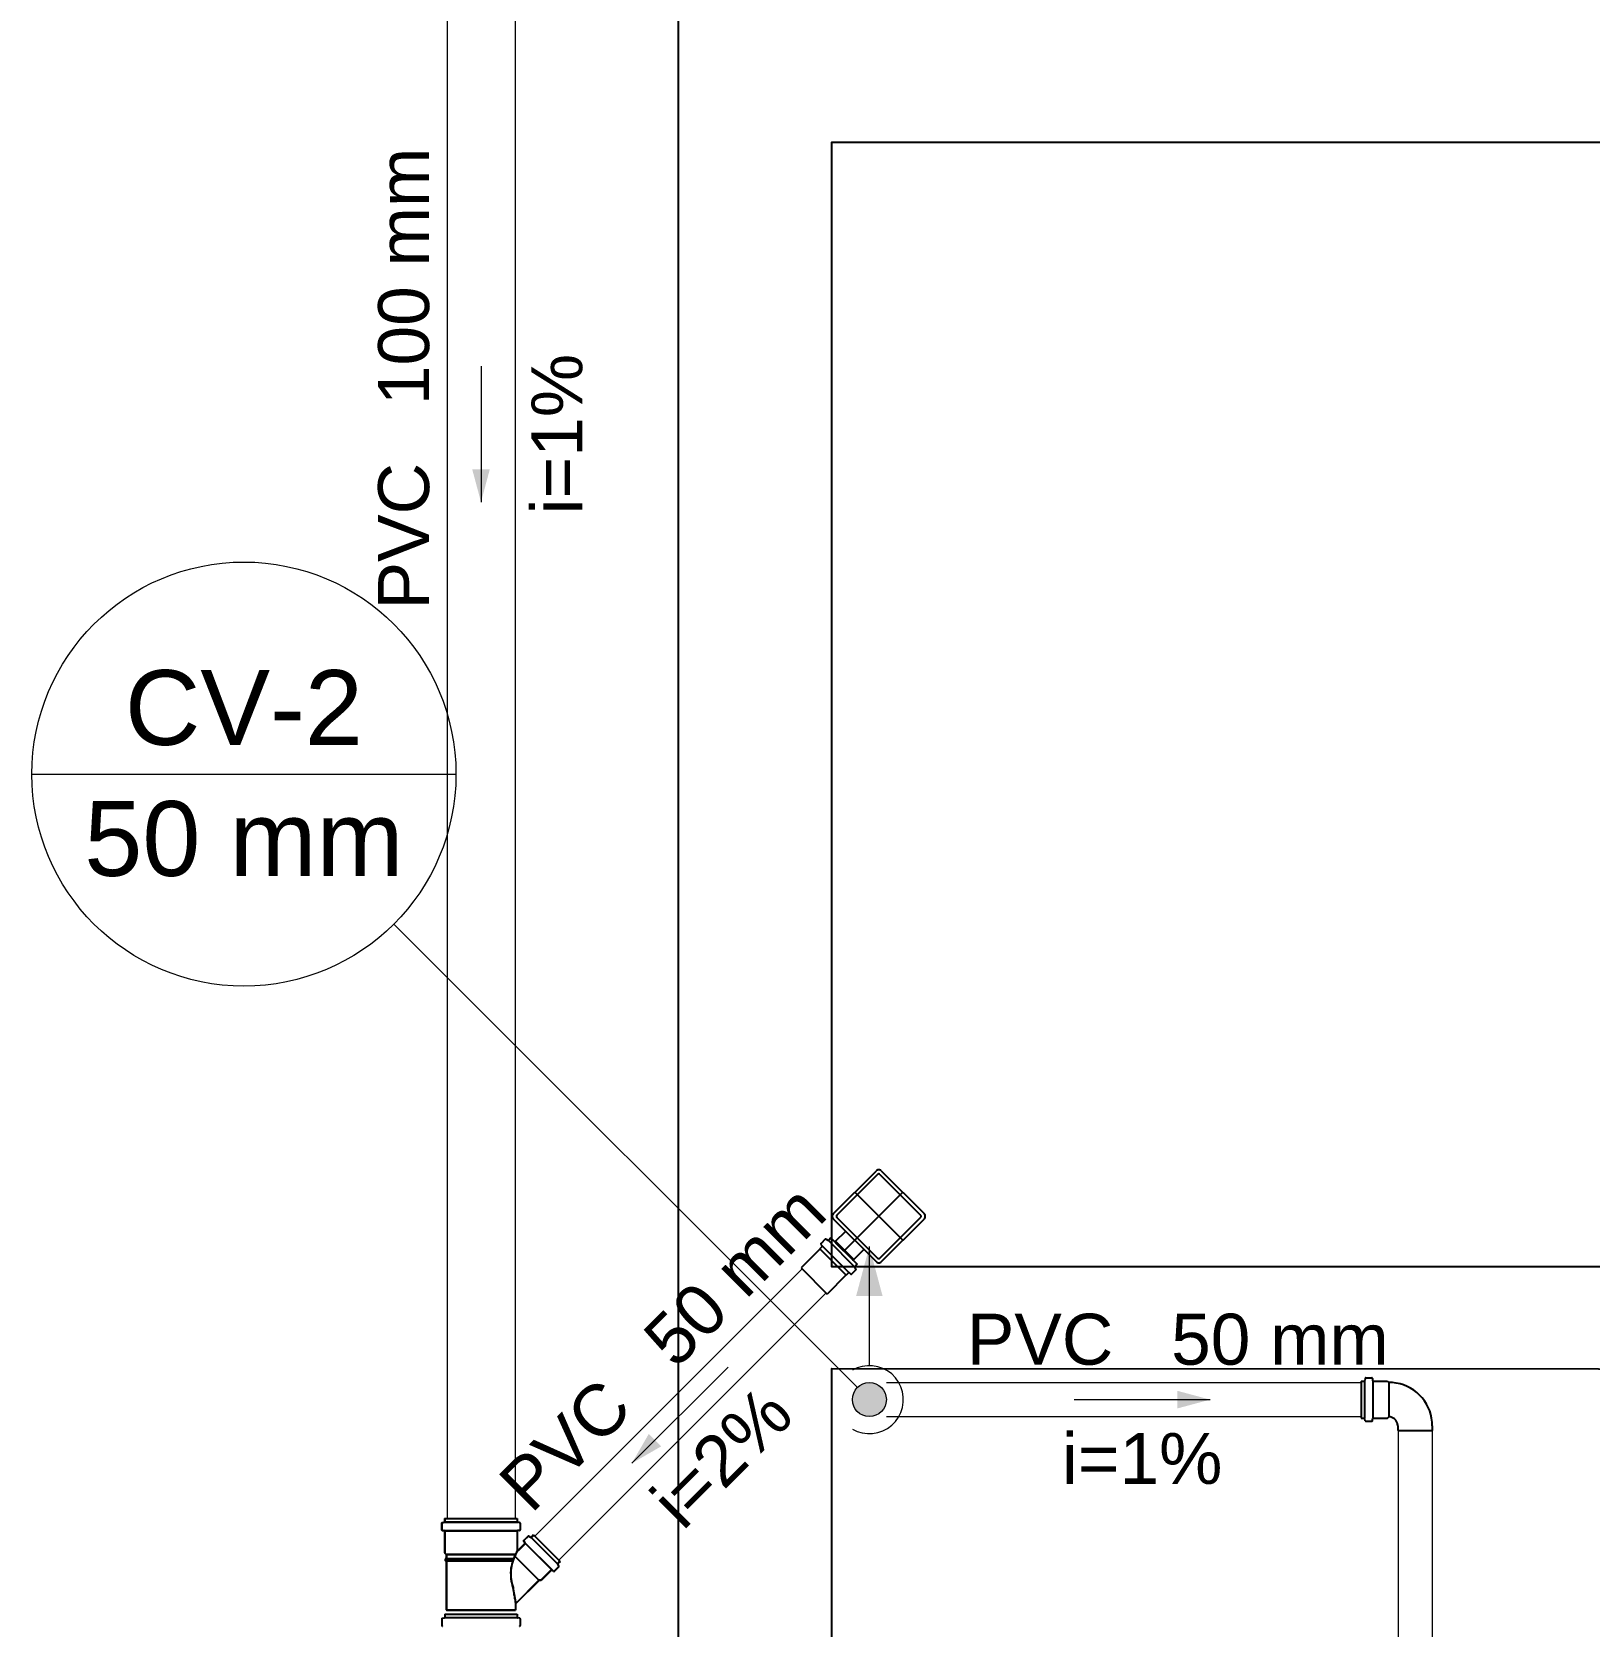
# Model space of a CAD drawing. Header units: millimetres. Extents: x -823 to -490, y -63 to 119.
# Drawn here: x -794.489 to -791.429, y 73.701 to 76.833 of the extents above; entities that cross this region are included whole.
import ezdxf

# ---------------------------------------------------------------- set-up
doc = ezdxf.new("R2010")
doc.units = ezdxf.units.MM
doc.header["$LTSCALE"] = 0.2
doc.header["$MEASUREMENT"] = 0
doc.linetypes.add('DASHDOT', pattern=[2.54, 1.27, -0.635, 0, -0.635])
for name, color, linetype, lineweight in [('CV-Colunas', 1, 'Continuous', 5), ('CV-Condutos', 1, 'Continuous', 5), ('CV-Indicação coluna', 5, 'Continuous', 5), ('CV-Sentido conduto', 9, 'Continuous', 5), ('CV-Textos conduto', 7, 'Continuous', 5), ('TQ-Condutos', 5, 'Continuous', 5), ('TQ-Sentido conduto', 9, 'Continuous', 5), ('TQ-Textos conduto', 7, 'Continuous', 5)]:
    doc.layers.add(name, color=color, linetype=linetype, lineweight=lineweight)
doc.layers.add('Simbolos', color=5, linetype='Continuous')
doc.layers.add('Simbolos_int', color=2, linetype='Continuous')
doc.styles.add('Arial', font='arial.ttf')

msp = doc.modelspace()

# ---------------------------------------------------------------- hatches: boundary and pattern name
at = {"layer": 'CV-Colunas', "linetype": 'Continuous'}
msp.add_hatch(color=256, dxfattribs=at).paths.add_polyline_path([(-792.8101, 74.146), (-792.8102, 74.1489), (-792.8106, 74.1518), (-792.8112, 74.1547), (-792.8121, 74.1575), (-792.8132, 74.1602), (-792.8146, 74.1627), (-792.8161, 74.1652), (-792.8179, 74.1675), (-792.8199, 74.1697), (-792.822, 74.1716), (-792.8243, 74.1734), (-792.8268, 74.175), (-792.8294, 74.1763), (-792.8321, 74.1774), (-792.8349, 74.1783), (-792.8377, 74.1789), (-792.8406, 74.1793), (-792.8435, 74.1794), (-792.8464, 74.1793), (-792.8493, 74.1789), (-792.8521, 74.1783), (-792.8549, 74.1774), (-792.8576, 74.1763), (-792.8602, 74.175), (-792.8627, 74.1734), (-792.865, 74.1716), (-792.8671, 74.1697), (-792.8691, 74.1675), (-792.8709, 74.1652), (-792.8724, 74.1627), (-792.8738, 74.1602), (-792.8749, 74.1575), (-792.8758, 74.1547), (-792.8764, 74.1518), (-792.8768, 74.1489), (-792.8769, 74.146), (-792.8768, 74.1431), (-792.8764, 74.1402), (-792.8758, 74.1374), (-792.8749, 74.1346), (-792.8738, 74.1319), (-792.8724, 74.1293), (-792.8709, 74.1269), (-792.8691, 74.1246), (-792.8671, 74.1224), (-792.865, 74.1204), (-792.8627, 74.1187), (-792.8602, 74.1171), (-792.8576, 74.1158), (-792.8549, 74.1146), (-792.8521, 74.1138), (-792.8493, 74.1131), (-792.8464, 74.1128), (-792.8435, 74.1126), (-792.8406, 74.1128), (-792.8377, 74.1131), (-792.8349, 74.1138), (-792.8321, 74.1146), (-792.8294, 74.1158), (-792.8268, 74.1171), (-792.8243, 74.1187), (-792.822, 74.1204), (-792.8199, 74.1224), (-792.8179, 74.1246), (-792.8161, 74.1269), (-792.8146, 74.1293), (-792.8132, 74.1319), (-792.8121, 74.1346), (-792.8112, 74.1374), (-792.8106, 74.1402), (-792.8102, 74.1431)])
at = {"layer": 'CV-Condutos', "linetype": 'Continuous'}
msp.add_hatch(color=256, dxfattribs=at).paths.add_polyline_path([(-792.8435, 74.4467), (-792.8694, 74.3499), (-792.8176, 74.3499)])
at = {"layer": 'CV-Sentido conduto', "linetype": 'Continuous'}
msp.add_hatch(color=256, dxfattribs=at).paths.add_polyline_path([(-792.1738, 74.146), (-792.2383, 74.1633), (-792.2383, 74.1287)])
at = {"layer": 'TQ-Sentido conduto', "linetype": 'Continuous'}
for points in [[(-793.6065, 75.9092), (-793.5892, 75.9737), (-793.6238, 75.9737)], [(-793.3102, 74.0209), (-793.2524, 74.0543), (-793.2768, 74.0788)]]:
    msp.add_hatch(color=256, dxfattribs=at).paths.add_polyline_path(points)

# ---------------------------------------------------------------- linework, layer by layer
for points in [[(-793.2189, 87.5596), (-793.2189, 67.4396)], [(-789.9048, 74.4068), (-792.9169, 74.4068), (-792.9169, 76.6162), (-789.9048, 76.6162)], [(-789.9048, 71.9978), (-792.9179, 71.9978), (-792.9169, 74.2071), (-789.9048, 74.2061)]]:
    msp.add_lwpolyline(points)
at = {"layer": 'CV-Colunas'}
msp.add_circle((-792.8435, 74.146), 0.0334, dxfattribs=at)
at = {"layer": 'CV-Condutos'}
for p, q in [((-792.8101, 74.1794), (-791.8775, 74.1794)), ((-792.8101, 74.1126), (-791.8775, 74.1126)), ((-791.8048, 74.0851), (-791.8048, 72.1835)), ((-791.738, 74.0851), (-791.738, 72.1835))]:
    msp.add_line(p, q, dxfattribs=at)
for points in [[(-792.8435, 74.2128), (-792.8435, 74.4467)], [(-792.8769, 74.0882), (-792.8676, 74.0837), (-792.8576, 74.0807), (-792.8474, 74.0793), (-792.837, 74.0795), (-792.8268, 74.0813), (-792.817, 74.0847), (-792.8079, 74.0895), (-792.7996, 74.0957), (-792.7923, 74.1031), (-792.7863, 74.1115), (-792.7817, 74.1208), (-792.7785, 74.1306), (-792.7769, 74.1409), (-792.7769, 74.1512), (-792.7785, 74.1614), (-792.7817, 74.1713), (-792.7863, 74.1806), (-792.7923, 74.189), (-792.7996, 74.1964), (-792.8079, 74.2026), (-792.817, 74.2074), (-792.8268, 74.2107), (-792.837, 74.2125), (-792.8474, 74.2127), (-792.8576, 74.2113), (-792.8676, 74.2084), (-792.8769, 74.2039)]]:
    msp.add_lwpolyline(points, dxfattribs=at)
at = {"layer": 'CV-Indicação coluna'}
for p, q in [((-794.4889, 75.3748), (-793.6557, 75.3748)), ((-793.7777, 75.0802), (-792.8671, 74.1697))]:
    msp.add_line(p, q, dxfattribs=at)
msp.add_circle((-794.0723, 75.3748), 0.4166, dxfattribs=at)
at = {"layer": 'CV-Sentido conduto'}
msp.add_lwpolyline([(-792.441, 74.146), (-792.1738, 74.146)], dxfattribs=at)
at = {"layer": 'Simbolos'}
for p, q in [((-792.9145, 74.5109), (-792.8297, 74.5957)), ((-792.8202, 74.5957), (-792.7354, 74.5109)), ((-792.9145, 74.5014), (-792.8297, 74.4166)), ((-792.9098, 74.457), (-792.89, 74.4769)), ((-792.8202, 74.4166), (-792.7354, 74.5014)), ((-792.9407, 74.4417), (-792.9776, 74.4048)), ((-792.9363, 74.4465), (-792.9407, 74.4421)), ((-792.9407, 74.4421), (-792.9407, 74.4417)), ((-792.9385, 74.451), (-792.9362, 74.4483)), ((-792.9301, 74.4611), (-792.9384, 74.4528)), ((-792.9285, 74.4613), (-792.9249, 74.4593)), ((-792.9192, 74.4636), (-792.9233, 74.4595)), ((-792.9192, 74.4636), (-792.8675, 74.4119)), ((-792.9098, 74.4542), (-792.8769, 74.4213)), ((-792.8741, 74.4213), (-792.8543, 74.4411)), ((-792.8675, 74.4119), (-792.8716, 74.4078)), ((-792.8894, 74.3904), (-792.9263, 74.3535)), ((-792.889, 74.3904), (-792.8894, 74.3904)), ((-792.8846, 74.3948), (-792.889, 74.3904)), ((-792.8801, 74.3927), (-792.8828, 74.3949)), ((-792.87, 74.401), (-792.8783, 74.3927)), ((-792.8698, 74.4026), (-792.8719, 74.4062)), ((-791.8775, 74.1826), (-791.8775, 74.1095)), ((-791.8775, 74.1826), (-791.8716, 74.1826)), ((-791.8693, 74.1875), (-791.8703, 74.1836)), ((-791.868, 74.1885), (-791.8563, 74.1885)), ((-791.855, 74.1873), (-791.8546, 74.1838)), ((-791.8533, 74.1826), (-791.8253, 74.1826)), ((-791.8253, 74.1826), (-791.8227, 74.1799)), ((-791.8775, 74.1095), (-791.8716, 74.1095)), ((-791.8693, 74.1045), (-791.8703, 74.1085)), ((-791.868, 74.1035), (-791.8563, 74.1035)), ((-791.855, 74.1048), (-791.8546, 74.1083)), ((-791.8533, 74.1095), (-791.8253, 74.1095)), ((-791.8253, 74.1095), (-791.8227, 74.1122)), ((-791.8052, 74.0945), (-791.8052, 74.0851)), ((-791.7375, 74.0945), (-791.7375, 74.0851)), ((-793.678, 73.9127), (-793.678, 73.9067)), ((-793.678, 73.9127), (-793.5357, 73.9127)), ((-793.6776, 73.9124), (-793.6776, 73.9064)), ((-793.6776, 73.9124), (-793.5353, 73.9124)), ((-793.5357, 73.9127), (-793.5357, 73.9067)), ((-793.5353, 73.9124), (-793.5353, 73.9064)), ((-793.6839, 73.9031), (-793.6839, 73.8905)), ((-793.6835, 73.9028), (-793.6835, 73.8901)), ((-793.6829, 73.9044), (-793.679, 73.9055)), ((-793.6826, 73.8892), (-793.6792, 73.8889)), ((-793.6825, 73.9041), (-793.6786, 73.9051)), ((-793.6823, 73.8888), (-793.6789, 73.8885)), ((-793.678, 73.8875), (-793.678, 73.845)), ((-793.6776, 73.8872), (-793.6776, 73.8447)), ((-793.5357, 73.8875), (-793.5357, 73.851)), ((-793.5353, 73.8872), (-793.5353, 73.8507)), ((-793.5308, 73.9044), (-793.5347, 73.9055)), ((-793.531, 73.8892), (-793.5345, 73.8889)), ((-793.5305, 73.9041), (-793.5344, 73.9051)), ((-793.5307, 73.8888), (-793.5341, 73.8885)), ((-793.5298, 73.9031), (-793.5298, 73.8905)), ((-793.5295, 73.9028), (-793.5295, 73.8901)), ((-793.5141, 73.8777), (-793.5224, 73.8695)), ((-793.5125, 73.878), (-793.509, 73.8759)), ((-793.5032, 73.8802), (-793.5073, 73.8761)), ((-793.5029, 73.8799), (-793.507, 73.8758)), ((-793.5032, 73.8802), (-793.4516, 73.8286)), ((-793.5029, 73.8799), (-793.4512, 73.8282)), ((-793.5203, 73.8632), (-793.5334, 73.8501)), ((-793.52, 73.8628), (-793.5331, 73.8497)), ((-793.5225, 73.8677), (-793.5202, 73.865)), ((-793.5138, 73.8774), (-793.5221, 73.8691)), ((-793.5221, 73.8673), (-793.5199, 73.8646)), ((-793.5122, 73.8776), (-793.5086, 73.8756)), ((-793.678, 73.845), (-793.6747, 73.8417)), ((-793.6776, 73.8447), (-793.6744, 73.8414)), ((-793.6747, 73.8334), (-793.6767, 73.8333)), ((-793.6767, 73.8333), (-793.6767, 73.8293)), ((-793.6747, 73.8292), (-793.6767, 73.8293)), ((-793.6744, 73.8331), (-793.6764, 73.8329)), ((-793.6764, 73.8329), (-793.6764, 73.829)), ((-793.6744, 73.8288), (-793.6764, 73.829)), ((-793.6747, 73.8417), (-793.6747, 73.8334)), ((-793.6747, 73.8292), (-793.6747, 73.733)), ((-793.6744, 73.8414), (-793.6744, 73.8331)), ((-793.6744, 73.8288), (-793.6744, 73.7326)), ((-793.454, 73.8177), (-793.4623, 73.8094)), ((-793.4537, 73.8173), (-793.462, 73.809)), ((-793.4538, 73.8193), (-793.4559, 73.8228)), ((-793.4516, 73.8286), (-793.4557, 73.8244)), ((-793.4535, 73.8189), (-793.4555, 73.8225)), ((-793.4512, 73.8282), (-793.4553, 73.8241)), ((-793.4927, 73.7912), (-793.539, 73.7449)), ((-793.4924, 73.7909), (-793.5386, 73.7446)), ((-793.4889, 73.7912), (-793.4927, 73.7912)), ((-793.4886, 73.7909), (-793.4924, 73.7909)), ((-793.4686, 73.8115), (-793.4889, 73.7912)), ((-793.4683, 73.8112), (-793.4886, 73.7909)), ((-793.4641, 73.8093), (-793.4668, 73.8116)), ((-793.4638, 73.809), (-793.4665, 73.8112)), ((-793.6776, 73.7246), (-793.6776, 73.7187)), ((-793.6776, 73.7246), (-793.5353, 73.7246)), ((-793.6747, 73.733), (-793.539, 73.733)), ((-793.6744, 73.7326), (-793.5386, 73.7326)), ((-793.539, 73.7449), (-793.539, 73.733)), ((-793.5386, 73.7446), (-793.5386, 73.7326)), ((-793.5353, 73.7246), (-793.5353, 73.7187)), ((-793.6835, 73.7151), (-793.6835, 73.7024)), ((-793.6825, 73.7164), (-793.6786, 73.7174)), ((-793.5305, 73.7164), (-793.5344, 73.7174)), ((-793.5295, 73.7151), (-793.5295, 73.7024))]:
    msp.add_line(p, q, dxfattribs=at)
for points in [[(-792.8202, 74.5957), (-792.8207, 74.5961), (-792.8211, 74.5965), (-792.8216, 74.5968), (-792.8221, 74.597), (-792.8227, 74.5973), (-792.8232, 74.5974), (-792.8238, 74.5976), (-792.8244, 74.5977), (-792.825, 74.5977), (-792.8255, 74.5977), (-792.8261, 74.5976), (-792.8267, 74.5974), (-792.8273, 74.5973), (-792.8278, 74.597), (-792.8283, 74.5968), (-792.8288, 74.5965), (-792.8293, 74.5961), (-792.8297, 74.5957)], [(-792.9145, 74.5109), (-792.9153, 74.51), (-792.9159, 74.509), (-792.9163, 74.5079), (-792.9165, 74.5067), (-792.9165, 74.5056), (-792.9163, 74.5044), (-792.9159, 74.5033), (-792.9153, 74.5023), (-792.9145, 74.5014)], [(-792.7354, 74.5014), (-792.7347, 74.5023), (-792.7341, 74.5033), (-792.7337, 74.5044), (-792.7335, 74.5056), (-792.7335, 74.5067), (-792.7337, 74.5079), (-792.7341, 74.509), (-792.7347, 74.51), (-792.7354, 74.5109)], [(-792.9384, 74.4528), (-792.9385, 74.4527), (-792.9386, 74.4525), (-792.9387, 74.4523), (-792.9388, 74.4521), (-792.9388, 74.4518), (-792.9387, 74.4516), (-792.9387, 74.4514), (-792.9386, 74.4512), (-792.9385, 74.451)], [(-792.9363, 74.4465), (-792.9361, 74.4467), (-792.936, 74.4469), (-792.9359, 74.4471), (-792.9359, 74.4473), (-792.9359, 74.4475), (-792.9359, 74.4477), (-792.936, 74.4479), (-792.9361, 74.4481), (-792.9362, 74.4483)], [(-792.9285, 74.4613), (-792.9287, 74.4614), (-792.9289, 74.4615), (-792.929, 74.4615), (-792.9292, 74.4615), (-792.9294, 74.4615), (-792.9296, 74.4614), (-792.9298, 74.4613), (-792.93, 74.4612), (-792.9301, 74.4611)], [(-792.9249, 74.4593), (-792.9248, 74.4592), (-792.9246, 74.4591), (-792.9244, 74.4591), (-792.9242, 74.4591), (-792.924, 74.4591), (-792.9238, 74.4592), (-792.9236, 74.4592), (-792.9235, 74.4594), (-792.9233, 74.4595)], [(-792.9098, 74.457), (-792.91, 74.4568), (-792.9102, 74.4565), (-792.9103, 74.4561), (-792.9104, 74.4558), (-792.9104, 74.4554), (-792.9103, 74.4551), (-792.9102, 74.4548), (-792.91, 74.4545), (-792.9098, 74.4542)], [(-792.8769, 74.4213), (-792.8767, 74.4211), (-792.8764, 74.4209), (-792.876, 74.4208), (-792.8757, 74.4207), (-792.8753, 74.4207), (-792.875, 74.4208), (-792.8747, 74.4209), (-792.8744, 74.4211), (-792.8741, 74.4213)], [(-792.8297, 74.4166), (-792.8288, 74.4158), (-792.8278, 74.4153), (-792.8267, 74.4149), (-792.8255, 74.4147), (-792.8244, 74.4147), (-792.8232, 74.4149), (-792.8221, 74.4153), (-792.8211, 74.4158), (-792.8202, 74.4166)], [(-792.8828, 74.3949), (-792.883, 74.395), (-792.8832, 74.3951), (-792.8834, 74.3952), (-792.8836, 74.3952), (-792.8838, 74.3952), (-792.884, 74.3952), (-792.8842, 74.3951), (-792.8844, 74.395), (-792.8846, 74.3948)], [(-792.8801, 74.3927), (-792.8799, 74.3925), (-792.8797, 74.3924), (-792.8795, 74.3924), (-792.8793, 74.3923), (-792.8791, 74.3924), (-792.8789, 74.3924), (-792.8786, 74.3925), (-792.8785, 74.3926), (-792.8783, 74.3927)], [(-792.8716, 74.4078), (-792.8718, 74.4077), (-792.8719, 74.4075), (-792.872, 74.4073), (-792.872, 74.4071), (-792.872, 74.4069), (-792.872, 74.4067), (-792.872, 74.4065), (-792.8719, 74.4064), (-792.8719, 74.4062)], [(-792.87, 74.401), (-792.8699, 74.4012), (-792.8698, 74.4013), (-792.8697, 74.4015), (-792.8697, 74.4017), (-792.8696, 74.4019), (-792.8696, 74.4021), (-792.8697, 74.4023), (-792.8697, 74.4025), (-792.8698, 74.4026)], [(-791.8716, 74.1826), (-791.8714, 74.1826), (-791.8713, 74.1826), (-791.8711, 74.1827), (-791.8709, 74.1828), (-791.8708, 74.1829), (-791.8706, 74.1831), (-791.8705, 74.1832), (-791.8704, 74.1834), (-791.8703, 74.1836)], [(-791.868, 74.1885), (-791.8682, 74.1885), (-791.8684, 74.1885), (-791.8686, 74.1884), (-791.8687, 74.1883), (-791.8689, 74.1882), (-791.869, 74.188), (-791.8691, 74.1879), (-791.8692, 74.1877), (-791.8693, 74.1875)], [(-791.855, 74.1873), (-791.855, 74.1875), (-791.8551, 74.1877), (-791.8552, 74.1879), (-791.8553, 74.1881), (-791.8555, 74.1882), (-791.8557, 74.1884), (-791.8559, 74.1885), (-791.8561, 74.1885), (-791.8563, 74.1885)], [(-791.8546, 74.1838), (-791.8546, 74.1836), (-791.8545, 74.1834), (-791.8544, 74.1832), (-791.8543, 74.183), (-791.8541, 74.1829), (-791.8539, 74.1827), (-791.8537, 74.1827), (-791.8535, 74.1826), (-791.8533, 74.1826)], [(-791.7375, 74.0945), (-791.7378, 74.1019), (-791.7388, 74.1093), (-791.7404, 74.1166), (-791.7426, 74.1237), (-791.7455, 74.1306), (-791.7489, 74.1372), (-791.7529, 74.1435), (-791.7575, 74.1494), (-791.7625, 74.1549), (-791.768, 74.1599), (-791.7739, 74.1645), (-791.7802, 74.1685), (-791.7868, 74.1719), (-791.7937, 74.1748), (-791.8008, 74.177), (-791.8081, 74.1786), (-791.8155, 74.1796), (-791.8229, 74.1799)], [(-791.8703, 74.1085), (-791.8704, 74.1087), (-791.8705, 74.1089), (-791.8706, 74.109), (-791.8708, 74.1092), (-791.8709, 74.1093), (-791.8711, 74.1094), (-791.8713, 74.1094), (-791.8714, 74.1095), (-791.8716, 74.1095)], [(-791.8693, 74.1045), (-791.8692, 74.1044), (-791.8691, 74.1042), (-791.869, 74.104), (-791.8689, 74.1039), (-791.8687, 74.1038), (-791.8686, 74.1037), (-791.8684, 74.1036), (-791.8682, 74.1036), (-791.868, 74.1035)], [(-791.8563, 74.1035), (-791.8561, 74.1036), (-791.8559, 74.1036), (-791.8557, 74.1037), (-791.8555, 74.1038), (-791.8553, 74.104), (-791.8552, 74.1041), (-791.8551, 74.1043), (-791.855, 74.1045), (-791.855, 74.1048)], [(-791.8533, 74.1095), (-791.8535, 74.1095), (-791.8537, 74.1094), (-791.8539, 74.1093), (-791.8541, 74.1092), (-791.8543, 74.1091), (-791.8544, 74.1089), (-791.8545, 74.1087), (-791.8546, 74.1085), (-791.8546, 74.1083)], [(-791.8052, 74.0945), (-791.8053, 74.096), (-791.8055, 74.0975), (-791.8058, 74.099), (-791.8063, 74.1005), (-791.8069, 74.1019), (-791.8076, 74.1033), (-791.8084, 74.1046), (-791.8094, 74.1058), (-791.8104, 74.107), (-791.8116, 74.108), (-791.8128, 74.109), (-791.8141, 74.1098), (-791.8155, 74.1105), (-791.8169, 74.1111), (-791.8184, 74.1116), (-791.8199, 74.1119), (-791.8214, 74.1121), (-791.8229, 74.1122)], [(-793.6829, 73.9044), (-793.6831, 73.9043), (-793.6832, 73.9043), (-793.6834, 73.9041), (-793.6835, 73.904), (-793.6836, 73.9039), (-793.6837, 73.9037), (-793.6838, 73.9035), (-793.6838, 73.9033), (-793.6839, 73.9031)], [(-793.6839, 73.8905), (-793.6838, 73.8903), (-793.6838, 73.89), (-793.6837, 73.8898), (-793.6836, 73.8897), (-793.6834, 73.8895), (-793.6833, 73.8894), (-793.6831, 73.8893), (-793.6829, 73.8892), (-793.6826, 73.8891)], [(-793.6825, 73.9041), (-793.6827, 73.904), (-793.6829, 73.9039), (-793.683, 73.9038), (-793.6832, 73.9037), (-793.6833, 73.9035), (-793.6834, 73.9034), (-793.6835, 73.9032), (-793.6835, 73.903), (-793.6835, 73.9028)], [(-793.6835, 73.8901), (-793.6835, 73.8899), (-793.6835, 73.8897), (-793.6834, 73.8895), (-793.6832, 73.8893), (-793.6831, 73.8892), (-793.6829, 73.889), (-793.6827, 73.8889), (-793.6825, 73.8889), (-793.6823, 73.8888)], [(-793.678, 73.8875), (-793.678, 73.8877), (-793.678, 73.888), (-793.6781, 73.8882), (-793.6783, 73.8883), (-793.6784, 73.8885), (-793.6786, 73.8886), (-793.6788, 73.8887), (-793.679, 73.8888), (-793.6792, 73.8889)], [(-793.679, 73.9055), (-793.6788, 73.9055), (-793.6786, 73.9056), (-793.6785, 73.9057), (-793.6783, 73.9059), (-793.6782, 73.906), (-793.6781, 73.9062), (-793.678, 73.9064), (-793.678, 73.9065), (-793.678, 73.9067)], [(-793.6776, 73.8872), (-793.6777, 73.8874), (-793.6777, 73.8876), (-793.6778, 73.8878), (-793.6779, 73.888), (-793.6781, 73.8882), (-793.6782, 73.8883), (-793.6784, 73.8884), (-793.6786, 73.8885), (-793.6789, 73.8885)], [(-793.6786, 73.9051), (-793.6785, 73.9052), (-793.6783, 73.9053), (-793.6781, 73.9054), (-793.678, 73.9055), (-793.6779, 73.9057), (-793.6778, 73.9058), (-793.6777, 73.906), (-793.6777, 73.9062), (-793.6776, 73.9064)], [(-793.5357, 73.9067), (-793.5357, 73.9065), (-793.5356, 73.9064), (-793.5356, 73.9062), (-793.5355, 73.906), (-793.5353, 73.9059), (-793.5352, 73.9057), (-793.535, 73.9056), (-793.5349, 73.9055), (-793.5347, 73.9055)], [(-793.5345, 73.8889), (-793.5347, 73.8888), (-793.5349, 73.8887), (-793.5351, 73.8886), (-793.5352, 73.8885), (-793.5354, 73.8883), (-793.5355, 73.8882), (-793.5356, 73.888), (-793.5357, 73.8877), (-793.5357, 73.8875)], [(-793.5353, 73.9064), (-793.5353, 73.9062), (-793.5353, 73.906), (-793.5352, 73.9058), (-793.5351, 73.9057), (-793.535, 73.9055), (-793.5349, 73.9054), (-793.5347, 73.9053), (-793.5345, 73.9052), (-793.5344, 73.9051)], [(-793.5341, 73.8885), (-793.5343, 73.8885), (-793.5345, 73.8884), (-793.5347, 73.8883), (-793.5349, 73.8882), (-793.5351, 73.888), (-793.5352, 73.8878), (-793.5353, 73.8876), (-793.5353, 73.8874), (-793.5353, 73.8872)], [(-793.531, 73.8891), (-793.5308, 73.8892), (-793.5306, 73.8893), (-793.5304, 73.8894), (-793.5302, 73.8895), (-793.5301, 73.8897), (-793.53, 73.8898), (-793.5299, 73.89), (-793.5298, 73.8903), (-793.5298, 73.8905)], [(-793.5298, 73.9031), (-793.5298, 73.9033), (-793.5299, 73.9035), (-793.5299, 73.9037), (-793.53, 73.9039), (-793.5301, 73.904), (-793.5303, 73.9041), (-793.5304, 73.9043), (-793.5306, 73.9043), (-793.5308, 73.9044)], [(-793.5307, 73.8888), (-793.5305, 73.8889), (-793.5303, 73.8889), (-793.5301, 73.889), (-793.5299, 73.8892), (-793.5297, 73.8893), (-793.5296, 73.8895), (-793.5295, 73.8897), (-793.5295, 73.8899), (-793.5295, 73.8901)], [(-793.5295, 73.9028), (-793.5295, 73.903), (-793.5295, 73.9032), (-793.5296, 73.9034), (-793.5297, 73.9035), (-793.5298, 73.9037), (-793.5299, 73.9038), (-793.5301, 73.9039), (-793.5303, 73.904), (-793.5305, 73.9041)], [(-793.5125, 73.878), (-793.5127, 73.8781), (-793.5129, 73.8781), (-793.5131, 73.8781), (-793.5133, 73.8781), (-793.5134, 73.8781), (-793.5136, 73.8781), (-793.5138, 73.878), (-793.514, 73.8779), (-793.5141, 73.8778)], [(-793.5122, 73.8776), (-793.5123, 73.8777), (-793.5125, 73.8778), (-793.5127, 73.8778), (-793.5129, 73.8778), (-793.5131, 73.8778), (-793.5133, 73.8777), (-793.5135, 73.8777), (-793.5136, 73.8775), (-793.5138, 73.8774)], [(-793.5357, 73.851), (-793.5357, 73.8508), (-793.5356, 73.8507), (-793.5356, 73.8505), (-793.5355, 73.8503), (-793.5354, 73.8502), (-793.5353, 73.8501), (-793.5352, 73.85), (-793.535, 73.8499), (-793.5349, 73.8498), (-793.5347, 73.8497), (-793.5345, 73.8497), (-793.5343, 73.8497), (-793.5342, 73.8497), (-793.534, 73.8497), (-793.5338, 73.8498), (-793.5337, 73.8499), (-793.5335, 73.85), (-793.5334, 73.8501)], [(-793.5353, 73.8507), (-793.5353, 73.8505), (-793.5353, 73.8503), (-793.5352, 73.8502), (-793.5352, 73.85), (-793.5351, 73.8499), (-793.535, 73.8497), (-793.5348, 73.8496), (-793.5347, 73.8495), (-793.5345, 73.8494), (-793.5344, 73.8494), (-793.5342, 73.8494), (-793.534, 73.8493), (-793.5338, 73.8494), (-793.5337, 73.8494), (-793.5335, 73.8494), (-793.5333, 73.8495), (-793.5332, 73.8496), (-793.5331, 73.8497)], [(-793.5224, 73.8695), (-793.5225, 73.8693), (-793.5227, 73.8691), (-793.5227, 73.8689), (-793.5228, 73.8687), (-793.5228, 73.8685), (-793.5228, 73.8683), (-793.5227, 73.868), (-793.5226, 73.8678), (-793.5225, 73.8677)], [(-793.5221, 73.8691), (-793.5222, 73.869), (-793.5223, 73.8688), (-793.5224, 73.8686), (-793.5225, 73.8684), (-793.5225, 73.8681), (-793.5224, 73.8679), (-793.5224, 73.8677), (-793.5223, 73.8675), (-793.5222, 73.8673)], [(-793.5203, 73.8632), (-793.5202, 73.8633), (-793.52, 73.8635), (-793.52, 73.8637), (-793.5199, 73.8639), (-793.5199, 73.8642), (-793.5199, 73.8644), (-793.52, 73.8646), (-793.5201, 73.8648), (-793.5202, 73.865)], [(-793.52, 73.8628), (-793.5198, 73.863), (-793.5197, 73.8632), (-793.5196, 73.8634), (-793.5196, 73.8636), (-793.5196, 73.8638), (-793.5196, 73.864), (-793.5197, 73.8643), (-793.5198, 73.8645), (-793.5199, 73.8646)], [(-793.509, 73.8759), (-793.5088, 73.8758), (-793.5086, 73.8758), (-793.5084, 73.8757), (-793.5082, 73.8757), (-793.508, 73.8758), (-793.5078, 73.8758), (-793.5077, 73.8759), (-793.5075, 73.876), (-793.5073, 73.8761)], [(-793.5086, 73.8756), (-793.5084, 73.8755), (-793.5083, 73.8754), (-793.5081, 73.8754), (-793.5079, 73.8754), (-793.5077, 73.8754), (-793.5075, 73.8755), (-793.5073, 73.8756), (-793.5072, 73.8757), (-793.507, 73.8758)], [(-793.4557, 73.8244), (-793.4558, 73.8243), (-793.4559, 73.8241), (-793.456, 73.824), (-793.456, 73.8238), (-793.4561, 73.8236), (-793.4561, 73.8234), (-793.456, 73.8232), (-793.456, 73.823), (-793.4559, 73.8228)], [(-793.4553, 73.8241), (-793.4555, 73.824), (-793.4556, 73.8238), (-793.4556, 73.8236), (-793.4557, 73.8234), (-793.4557, 73.8232), (-793.4557, 73.823), (-793.4557, 73.8229), (-793.4556, 73.8227), (-793.4555, 73.8225)], [(-793.454, 73.8177), (-793.4539, 73.8178), (-793.4538, 73.818), (-793.4537, 73.8182), (-793.4537, 73.8183), (-793.4536, 73.8185), (-793.4536, 73.8187), (-793.4537, 73.8189), (-793.4537, 73.8191), (-793.4538, 73.8193)], [(-793.4537, 73.8173), (-793.4536, 73.8175), (-793.4535, 73.8176), (-793.4534, 73.8178), (-793.4533, 73.818), (-793.4533, 73.8182), (-793.4533, 73.8184), (-793.4533, 73.8186), (-793.4534, 73.8188), (-793.4535, 73.8189)], [(-793.4668, 73.8116), (-793.467, 73.8117), (-793.4672, 73.8118), (-793.4674, 73.8118), (-793.4676, 73.8119), (-793.4678, 73.8119), (-793.4681, 73.8118), (-793.4683, 73.8117), (-793.4684, 73.8116), (-793.4686, 73.8115)], [(-793.4665, 73.8112), (-793.4667, 73.8114), (-793.4669, 73.8115), (-793.4671, 73.8115), (-793.4673, 73.8115), (-793.4675, 73.8115), (-793.4677, 73.8115), (-793.4679, 73.8114), (-793.4681, 73.8113), (-793.4683, 73.8111)], [(-793.4641, 73.8093), (-793.4639, 73.8092), (-793.4637, 73.8091), (-793.4635, 73.809), (-793.4633, 73.809), (-793.4631, 73.809), (-793.4629, 73.809), (-793.4627, 73.8091), (-793.4625, 73.8092), (-793.4623, 73.8094)], [(-793.4638, 73.809), (-793.4636, 73.8088), (-793.4634, 73.8087), (-793.4632, 73.8087), (-793.463, 73.8087), (-793.4628, 73.8087), (-793.4625, 73.8087), (-793.4623, 73.8088), (-793.4621, 73.8089), (-793.462, 73.809)], [(-793.5384, 73.746), (-793.5385, 73.746), (-793.5386, 73.7459), (-793.5387, 73.7457), (-793.5388, 73.7456), (-793.5388, 73.7455), (-793.5389, 73.7454), (-793.5389, 73.7452), (-793.5389, 73.7451), (-793.539, 73.7449)], [(-793.538, 73.7457), (-793.5381, 73.7456), (-793.5383, 73.7455), (-793.5383, 73.7454), (-793.5384, 73.7453), (-793.5385, 73.7452), (-793.5385, 73.745), (-793.5386, 73.7449), (-793.5386, 73.7447), (-793.5386, 73.7446)], [(-793.6825, 73.7163), (-793.6827, 73.7163), (-793.6829, 73.7162), (-793.683, 73.7161), (-793.6832, 73.7159), (-793.6833, 73.7158), (-793.6834, 73.7156), (-793.6835, 73.7154), (-793.6835, 73.7153), (-793.6835, 73.7151)], [(-793.6835, 73.7024), (-793.6835, 73.7022), (-793.6835, 73.702), (-793.6834, 73.7018), (-793.6832, 73.7016), (-793.6831, 73.7015), (-793.6829, 73.7013), (-793.6827, 73.7012), (-793.6825, 73.7011), (-793.6823, 73.7011)], [(-793.6786, 73.7174), (-793.6785, 73.7175), (-793.6783, 73.7176), (-793.6781, 73.7177), (-793.678, 73.7178), (-793.6779, 73.718), (-793.6778, 73.7181), (-793.6777, 73.7183), (-793.6777, 73.7185), (-793.6776, 73.7187)], [(-793.5353, 73.7187), (-793.5353, 73.7185), (-793.5353, 73.7183), (-793.5352, 73.7181), (-793.5351, 73.718), (-793.535, 73.7178), (-793.5349, 73.7177), (-793.5347, 73.7176), (-793.5345, 73.7175), (-793.5344, 73.7174)], [(-793.5307, 73.7011), (-793.5305, 73.7011), (-793.5303, 73.7012), (-793.5301, 73.7013), (-793.5299, 73.7015), (-793.5297, 73.7016), (-793.5296, 73.7018), (-793.5295, 73.702), (-793.5295, 73.7022), (-793.5295, 73.7024)], [(-793.5295, 73.7151), (-793.5295, 73.7153), (-793.5295, 73.7154), (-793.5296, 73.7156), (-793.5297, 73.7158), (-793.5298, 73.7159), (-793.5299, 73.7161), (-793.5301, 73.7162), (-793.5303, 73.7163), (-793.5305, 73.7163)]]:
    msp.add_lwpolyline(points, dxfattribs=at)
at = {"layer": 'Simbolos_int'}
for p, q in [((-792.8273, 74.5883), (-792.9072, 74.5085)), ((-792.8226, 74.5883), (-792.7428, 74.5085)), ((-792.9072, 74.5038), (-792.8273, 74.424)), ((-792.7428, 74.5038), (-792.8226, 74.424)), ((-792.9407, 74.4421), (-792.889, 74.3904)), ((-792.9354, 74.4474), (-792.8837, 74.3957)), ((-792.924, 74.4588), (-792.8724, 74.4071)), ((-792.9098, 74.457), (-792.8741, 74.4213)), ((-792.9776, 74.4048), (-792.9263, 74.3535)), ((-791.8706, 74.1826), (-791.8706, 74.1095)), ((-791.8545, 74.1826), (-791.8545, 74.1095)), ((-791.8227, 74.1799), (-791.8227, 74.1122)), ((-791.8052, 74.0851), (-791.7375, 74.0851)), ((-793.678, 73.9057), (-793.5357, 73.9057)), ((-793.678, 73.8887), (-793.5357, 73.8887)), ((-793.6776, 73.9054), (-793.5353, 73.9054)), ((-793.6776, 73.8884), (-793.5353, 73.8884)), ((-793.5194, 73.864), (-793.4677, 73.8124)), ((-793.5191, 73.8637), (-793.4674, 73.812)), ((-793.5081, 73.8754), (-793.4564, 73.8237)), ((-793.5077, 73.8751), (-793.4561, 73.8234)), ((-793.5392, 73.8417), (-793.6747, 73.8417)), ((-793.5427, 73.8334), (-793.6747, 73.8334)), ((-793.5442, 73.8292), (-793.6747, 73.8292)), ((-793.5389, 73.8414), (-793.6744, 73.8414)), ((-793.5424, 73.8331), (-793.6744, 73.8331)), ((-793.5439, 73.8288), (-793.6744, 73.8288)), ((-793.5405, 73.839), (-793.4927, 73.7912)), ((-793.5402, 73.8387), (-793.4924, 73.7909)), ((-793.6776, 73.7177), (-793.5353, 73.7177))]:
    msp.add_line(p, q, dxfattribs=at)
at = {"layer": 'Simbolos_int', "linetype": 'DASHDOT'}
for p, q in [((-792.8934, 74.4377), (-792.7778, 74.5533)), ((-792.7778, 74.459), (-792.8721, 74.5533))]:
    msp.add_line(p, q, dxfattribs=at)
at = {"layer": 'Simbolos_int'}
for points in [[(-792.8226, 74.5883), (-792.8228, 74.5885), (-792.8231, 74.5887), (-792.8233, 74.5889), (-792.8236, 74.589), (-792.8238, 74.5891), (-792.8241, 74.5892), (-792.8244, 74.5893), (-792.8247, 74.5893), (-792.825, 74.5893), (-792.8253, 74.5893), (-792.8255, 74.5893), (-792.8258, 74.5892), (-792.8261, 74.5891), (-792.8264, 74.589), (-792.8266, 74.5889), (-792.8269, 74.5887), (-792.8271, 74.5885), (-792.8273, 74.5883)], [(-792.9072, 74.5085), (-792.9074, 74.5083), (-792.9075, 74.5081), (-792.9077, 74.5078), (-792.9078, 74.5076), (-792.9079, 74.5073), (-792.908, 74.507), (-792.9081, 74.5067), (-792.9081, 74.5064), (-792.9081, 74.5062), (-792.9081, 74.5059), (-792.9081, 74.5056), (-792.908, 74.5053), (-792.9079, 74.505), (-792.9078, 74.5047), (-792.9077, 74.5045), (-792.9075, 74.5042), (-792.9074, 74.504), (-792.9072, 74.5038)], [(-792.7428, 74.5038), (-792.7424, 74.5042), (-792.7421, 74.5047), (-792.7419, 74.5053), (-792.7418, 74.5059), (-792.7418, 74.5064), (-792.7419, 74.507), (-792.7421, 74.5076), (-792.7424, 74.5081), (-792.7428, 74.5085)], [(-792.8273, 74.424), (-792.8271, 74.4238), (-792.8269, 74.4236), (-792.8266, 74.4234), (-792.8264, 74.4233), (-792.8261, 74.4232), (-792.8258, 74.4231), (-792.8255, 74.423), (-792.8253, 74.423), (-792.825, 74.423), (-792.8247, 74.423), (-792.8244, 74.423), (-792.8241, 74.4231), (-792.8238, 74.4232), (-792.8236, 74.4233), (-792.8233, 74.4234), (-792.8231, 74.4236), (-792.8228, 74.4238), (-792.8226, 74.424)], [(-793.535, 73.8498), (-793.537, 73.8462), (-793.5389, 73.8425), (-793.5406, 73.8387), (-793.5422, 73.8348), (-793.5436, 73.8309), (-793.5449, 73.8269), (-793.546, 73.8229), (-793.5469, 73.8188), (-793.5477, 73.8147)], [(-793.5346, 73.8495), (-793.5367, 73.8458), (-793.5386, 73.8421), (-793.5403, 73.8383), (-793.5419, 73.8345), (-793.5433, 73.8306), (-793.5446, 73.8266), (-793.5457, 73.8226), (-793.5466, 73.8185), (-793.5474, 73.8144)], [(-793.5477, 73.8147), (-793.5481, 73.8105), (-793.5483, 73.8063), (-793.5482, 73.802), (-793.548, 73.7978), (-793.5476, 73.7935), (-793.547, 73.7893), (-793.5461, 73.7852), (-793.5451, 73.7811), (-793.5439, 73.777)], [(-793.5474, 73.8144), (-793.5477, 73.8102), (-793.5479, 73.8059), (-793.5479, 73.8017), (-793.5477, 73.7974), (-793.5473, 73.7932), (-793.5466, 73.789), (-793.5458, 73.7848), (-793.5448, 73.7807), (-793.5436, 73.7767)], [(-793.5439, 73.777), (-793.5434, 73.7735), (-793.5428, 73.7701), (-793.5423, 73.7666), (-793.5417, 73.7632), (-793.541, 73.7598), (-793.5404, 73.7563), (-793.5397, 73.7529), (-793.5391, 73.7495), (-793.5384, 73.746)], [(-793.5436, 73.7767), (-793.5431, 73.7732), (-793.5425, 73.7698), (-793.5419, 73.7663), (-793.5413, 73.7629), (-793.5407, 73.7594), (-793.5401, 73.756), (-793.5394, 73.7526), (-793.5387, 73.7491), (-793.538, 73.7457)]]:
    msp.add_lwpolyline(points, dxfattribs=at)
at = {"layer": 'TQ-Condutos'}
for p, q in [((-793.6733, 78.2494), (-793.6733, 73.9127)), ((-793.5397, 78.2494), (-793.5397, 73.9127)), ((-792.9756, 74.4028), (-793.5007, 73.8777)), ((-792.9283, 74.3556), (-793.4534, 73.8304))]:
    msp.add_line(p, q, dxfattribs=at)
at = {"layer": 'TQ-Sentido conduto'}
for points in [[(-793.6065, 76.1764), (-793.6065, 75.9092)], [(-793.1212, 74.2099), (-793.3102, 74.0209)]]:
    msp.add_lwpolyline(points, dxfattribs=at)

# ---------------------------------------------------------------- texts
at = {"layer": 'CV-Indicação coluna', "char_height": 0.14698, "attachment_point": 8, "line_spacing_factor": 0.6, "style": 'Arial'}
for s, insert, width in [('CV-2', (-794.0723, 75.43), 0.935633), ('50 mm', (-794.0723, 75.1727), 1.254904)]:
    msp.add_mtext(s, dxfattribs=dict(at, insert=insert, width=width))
at = {"layer": 'CV-Textos conduto', "char_height": 0.10021, "line_spacing_factor": 0.6, "style": 'Arial'}
for s, insert, width, attachment_point in [('PVC', (-792.3642, 74.2132), 0.57591, 9), ('50 mm', (-792.2506, 74.2132), 0.855617, 7), ('i=1%', (-792.3074, 73.9794), 0.630293, 8)]:
    msp.add_mtext(s, dxfattribs=dict(at, insert=insert, width=width, attachment_point=attachment_point))
at = {"layer": 'TQ-Textos conduto', "char_height": 0.10021, "line_spacing_factor": 0.6, "style": 'Arial'}
for s, insert, width, attachment_point, rotation in [('100 mm', (-793.707, 76.0996), 1.01128, 7, 90.0002), ('i=1%', (-793.4064, 76.0428), 0.630293, 8, 90.0002), ('PVC', (-793.707, 75.986), 0.57591, 9, 90.0002), ('50 mm', (-793.2231, 74.203), 0.855617, 7, 45.0001), ('PVC', (-793.3034, 74.1227), 0.57591, 9, 45.0001), ('i=2%', (-793.0979, 73.9975), 0.630293, 8, 45.0001)]:
    msp.add_mtext(s, dxfattribs=dict(at, insert=insert, width=width, attachment_point=attachment_point, rotation=rotation))

doc.saveas('drawing.dxf')
